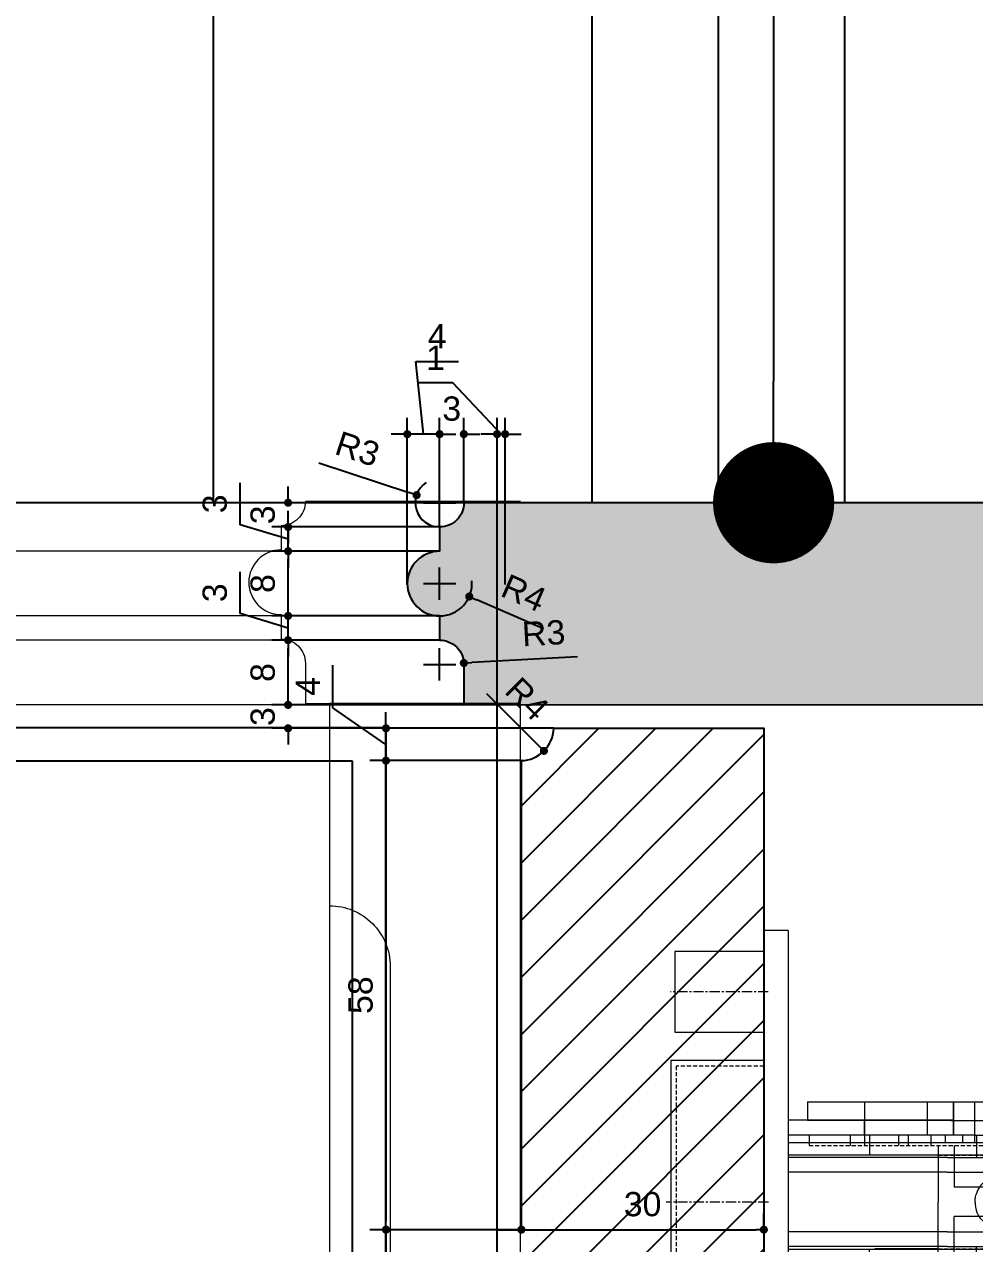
# Model space of a CAD drawing. Header units: inches. Extents: x 274057 to 444617, y 490067 to 635630.
# Drawn here: x 373148.6 to 373266.1, y 517207.5 to 517358.3 of the extents above; entities that cross this region are included whole.
import ezdxf

# ---------------------------------------------------------------- set-up
doc = ezdxf.new("R2010")
doc.units = ezdxf.units.IN
doc.header["$MEASUREMENT"] = 0
for name, pattern in [('CENTER', [2, 1.25, -0.25, 0.25, -0.25]), ('DASHED', [0.75, 0.5, -0.25]), ('HIDDEN', [0.375, 0.25, -0.125])]:
    doc.linetypes.add(name, pattern=pattern)
for name, color, linetype in [('CQ curtains and frames', 252, 'Continuous'), ('CQ PANEL DIMENSION', 1, 'Continuous'), ('CQ SPOT DETAILS', 40, 'Continuous'), ('CQ Wood plan', 23, 'Continuous'), ('CQ Wood Section', 60, 'Continuous'), ('Layer7', 8, 'Continuous'), ('WOOD 01', 34, 'Continuous')]:
    doc.layers.add(name, color=color, linetype=linetype)
doc.layers.add('CQ wooh hatch', color=8, linetype='HIDDEN', lineweight=18)
doc.styles.get("Standard").update_dxf_attribs({"font": 'arial.ttf'})
doc.dimstyles.new('chester 15', dxfattribs={"dimscale": 0.15, "dimtxt": 150, "dimasz": 100, "dimexe": 100, "dimexo": 0, "dimgap": 80, "dimtad": 1, "dimdec": 0, "dimzin": 0, "dimdsep": 46, "dimtxsty": 'Standard', "dimblk": 'DOT', "dimcen": 100, "dimclrd": 1, "dimclre": 1, "dimclrt": 3, "dimadec": 0, "dimazin": 0, "dimtfac": 1, "dimtdec": 0, "dimtofl": 0, "dimtmove": 0, "dimatfit": 3, "dimfxl": 1, "dimtolj": 1, "dimtzin": 0, "dimlwd": -1, "dimarcsym": 0})
doc.dimstyles.new('CQ 2', dxfattribs={"dimscale": 0.02, "dimtxt": 150, "dimasz": 50, "dimexe": 100, "dimexo": 0, "dimgap": 80, "dimtad": 1, "dimdec": 0, "dimzin": 0, "dimdsep": 46, "dimtxsty": 'Standard', "dimblk": 'DOT', "dimcen": 100, "dimclrd": 1, "dimclre": 1, "dimclrt": 3, "dimadec": 0, "dimazin": 0, "dimtfac": 1, "dimtdec": 0, "dimtofl": 0, "dimtmove": 0, "dimatfit": 3, "dimfxl": 1, "dimtolj": 1, "dimtzin": 0, "dimlwd": -1, "dimarcsym": 0})

# ---------------------------------------------------------------- blocks, each defined once
blk = doc.blocks.new('Hettich Sensys 8645i 110deg side')
at = {"layer": 'Defpoints', "linetype": 'Continuous', "lineweight": 0}
for p, q in [((120.73, -44.65), (117.73, -44.65)), ((117.73, -44.65), (117.73, -111.81)), ((120.73, -44.65), (120.73, -111.81)), ((106.73, -47.23), (106.73, -57.23)), ((117.73, -47.23), (106.73, -47.23)), ((106.73, -57.23), (117.73, -57.23)), ((106.23, -60.73), (106.23, -95.73)), ((117.73, -60.73), (106.23, -60.73)), ((123.14, -65.82), (123.14, -68.08)), ((123.14, -65.82), (195.79, -65.82)), ((130.18, -65.82), (130.18, -68.08)), ((137.95, -65.82), (137.95, -68.08)), ((141.18, -65.82), (141.18, -68.08)), ((141.26, -68.08), (141.26, -65.82)), ((143.8, -65.82), (143.8, -70.86)), ((169.45, -65.82), (169.45, -68.13)), ((173.09, -65.82), (173.09, -68.13)), ((187.76, -65.82), (187.76, -72.43)), ((188.18, -65.82), (188.18, -78.23)), ((195.78, -65.82), (195.78, -68.13)), ((195.79, -68.13), (195.79, -65.82)), ((120.73, -68.08), (140.86, -68.08)), ((123.14, -68.08), (123.14, -68.13)), ((140.86, -68.13), (123.14, -68.13)), ((130.14, -68.08), (130.14, -69.94)), ((130.18, -68.13), (130.18, -69.94)), ((137.95, -68.13), (137.95, -69.94)), ((140.86, -68.08), (141.26, -68.08)), ((140.86, -68.13), (143.8, -68.13)), ((141.18, -68.13), (141.18, -69.94)), ((141.26, -69.94), (141.26, -68.13)), ((143.8, -68.13), (188.18, -68.13)), ((188.18, -68.13), (195.79, -68.13)), ((120.73, -69.94), (141.26, -69.94)), ((120.73, -70.86), (147.41, -70.86)), ((123.35, -69.96), (123.35, -70.86)), ((143.8, -69.96), (123.35, -69.96)), ((123.35, -70.86), (123.35, -71.23)), ((128.42, -69.96), (128.42, -71.23)), ((130.21, -69.96), (130.21, -70.86)), ((130.21, -70.86), (130.21, -71.23)), ((130.81, -69.96), (130.81, -70.86)), ((130.81, -70.86), (130.81, -71.23)), ((130.81, -70.86), (130.81, -72.38)), ((134.41, -69.96), (134.41, -70.86)), ((134.41, -70.86), (134.41, -71.23)), ((135.6, -69.96), (135.6, -70.86)), ((135.6, -70.86), (135.6, -71.23)), ((138.38, -69.96), (138.38, -70.86)), ((138.38, -70.86), (138.38, -71.23)), ((140.17, -69.96), (140.17, -70.86)), ((142.31, -69.96), (142.31, -70.86)), ((143.8, -69.96), (187.37, -69.96)), ((144.03, -69.96), (144.03, -72.73)), ((145.98, -69.96), (145.98, -72.73)), ((146.64, -70.86), (146.64, -72.38)), ((146.84, -69.96), (146.84, -74.9)), ((147.34, -69.96), (147.34, -74.88)), ((147.41, -72.38), (147.41, -70.86)), ((152.73, -69.96), (152.73, -78.23)), ((160.67, -69.96), (160.67, -78.23)), ((161.23, -69.96), (161.23, -78.23)), ((187.37, -69.96), (187.37, -72.43)), ((139.29, -71.23), (139.29, -72.38)), ((141.28, -71.23), (141.28, -76.41)), ((153.03, -71.23), (153.03, -78.23)), ((182.97, -71.23), (182.97, -78.23)), ((185.62, -71.23), (185.62, -78.23)), ((187.06, -71.23), (187.06, -72.43)), ((120.73, -72.38), (147.41, -72.38)), ((140.42, -72.73), (120.73, -72.73)), ((131.45, -72.38), (131.45, -72.43)), ((139.29, -72.43), (131.45, -72.43)), ((132.89, -72.38), (132.89, -72.43)), ((135.95, -72.38), (135.95, -72.43)), ((137.42, -72.38), (137.42, -72.43)), ((139.29, -72.38), (139.29, -72.73)), ((139.29, -72.73), (139.29, -74.55)), ((140.42, -72.73), (145.98, -72.73)), ((146.64, -72.38), (146.64, -78.23)), ((188.18, -72.43), (189.17, -72.43)), ((189.15, -72.43), (189.15, -78.23)), ((189.17, -78.23), (189.17, -72.43)), ((140.42, -74.55), (120.73, -74.55)), ((139.29, -74.55), (139.29, -78.23)), ((140.42, -74.55), (145.98, -74.55)), ((145.98, -74.55), (145.98, -75.11)), ((149.04, -76.41), (141.28, -76.41)), ((139.29, -81.9), (139.29, -78.23)), ((146.64, -84.08), (146.64, -78.23)), ((152.73, -86.5), (152.73, -78.23)), ((153.03, -85.23), (153.03, -78.23)), ((160.67, -86.5), (160.67, -78.23)), ((161.23, -86.5), (161.23, -78.23)), ((182.97, -85.23), (182.97, -78.23)), ((185.62, -85.23), (185.62, -78.23)), ((188.18, -90.63), (188.18, -78.23)), ((189.15, -84.03), (189.15, -78.23)), ((189.17, -78.23), (189.17, -84.03)), ((141.28, -85.23), (141.28, -80.04)), ((149.04, -80.04), (141.28, -80.04)), ((145.98, -81.9), (145.98, -81.34)), ((140.42, -81.9), (120.73, -81.9)), ((139.29, -83.73), (139.29, -81.9)), ((140.42, -81.9), (145.98, -81.9)), ((146.84, -86.5), (146.84, -81.56)), ((147.34, -86.5), (147.34, -81.58)), ((140.42, -83.73), (120.73, -83.73)), ((120.73, -84.08), (147.41, -84.08)), ((130.81, -85.59), (130.81, -84.08)), ((131.45, -84.08), (131.45, -84.03)), ((139.29, -84.03), (131.45, -84.03)), ((132.89, -84.08), (132.89, -84.03)), ((135.95, -84.08), (135.95, -84.03)), ((137.42, -84.08), (137.42, -84.03)), ((139.29, -84.08), (139.29, -83.73)), ((139.29, -85.23), (139.29, -84.08)), ((140.42, -83.73), (145.98, -83.73)), ((144.03, -86.5), (144.03, -83.73)), ((145.98, -86.5), (145.98, -83.73)), ((146.64, -85.59), (146.64, -84.08)), ((147.41, -84.08), (147.41, -85.59)), ((187.06, -85.23), (187.06, -84.03)), ((187.37, -86.5), (187.37, -84.03)), ((187.76, -90.63), (187.76, -84.03)), ((188.18, -84.03), (189.17, -84.03)), ((120.73, -85.59), (147.41, -85.59)), ((123.35, -85.59), (123.35, -85.23)), ((123.35, -86.5), (123.35, -85.59)), ((128.42, -86.5), (128.42, -85.23)), ((130.21, -85.59), (130.21, -85.23)), ((130.21, -86.5), (130.21, -85.59)), ((130.81, -85.59), (130.81, -85.23)), ((130.81, -86.5), (130.81, -85.59)), ((134.41, -85.59), (134.41, -85.23)), ((134.41, -86.5), (134.41, -85.59)), ((135.6, -85.59), (135.6, -85.23)), ((135.6, -86.5), (135.6, -85.59)), ((138.38, -85.59), (138.38, -85.23)), ((138.38, -86.5), (138.38, -85.59)), ((140.17, -86.5), (140.17, -85.59)), ((142.31, -86.5), (142.31, -85.59)), ((143.8, -90.63), (143.8, -85.59)), ((120.73, -86.51), (141.26, -86.51)), ((143.8, -86.5), (123.35, -86.5)), ((130.14, -88.38), (130.14, -86.51)), ((130.18, -88.33), (130.18, -86.51)), ((137.95, -88.33), (137.95, -86.51)), ((141.18, -88.33), (141.18, -86.51)), ((141.26, -86.51), (141.26, -88.33)), ((120.73, -88.38), (140.86, -88.38)), ((123.14, -88.38), (123.14, -88.33)), ((140.86, -88.33), (123.14, -88.33)), ((123.14, -90.63), (123.14, -88.38)), ((130.18, -90.63), (130.18, -88.38)), ((137.95, -90.63), (137.95, -88.38)), ((140.86, -88.33), (143.8, -88.33)), ((140.86, -88.38), (141.26, -88.38)), ((141.18, -90.63), (141.18, -88.38)), ((141.26, -88.38), (141.26, -90.63)), ((169.45, -90.63), (169.45, -88.33)), ((173.09, -90.63), (173.09, -88.33)), ((188.18, -88.33), (195.79, -88.33)), ((195.78, -90.63), (195.78, -88.33)), ((195.79, -88.33), (195.79, -90.63)), ((123.14, -90.63), (195.79, -90.63)), ((106.23, -95.73), (117.73, -95.73)), ((106.73, -99.23), (106.73, -109.23)), ((117.73, -99.23), (106.73, -99.23)), ((106.73, -109.23), (117.73, -109.23)), ((117.73, -111.81), (120.73, -111.81))]:
    blk.add_line(p, q, dxfattribs=at)
at = {"layer": 'Defpoints', "linetype": 'CENTER', "lineweight": 0}
for p, q in [((118.28, -52.23), (106.18, -52.23)), ((118.3, -78.23), (105.65, -78.23)), ((118.28, -104.23), (106.18, -104.23))]:
    blk.add_line(p, q, dxfattribs=at)
at = {"layer": 'Defpoints', "linetype": 'DASHED', "lineweight": 0}
for p, q in [((106.88, -61.43), (106.88, -95.03)), ((117.73, -61.43), (106.88, -61.43)), ((123.35, -71.23), (187.06, -71.23)), ((139.29, -72.43), (188.18, -72.43)), ((139.29, -84.03), (188.18, -84.03)), ((123.35, -85.23), (187.06, -85.23)), ((143.8, -86.5), (187.37, -86.5)), ((143.8, -88.33), (188.18, -88.33)), ((106.88, -95.03), (117.73, -95.03))]:
    blk.add_line(p, q, dxfattribs=at)
at = {"layer": 'Defpoints', "linetype": 'Continuous', "lineweight": 0}
for points in [[(145.98, -75.11, 0), (145.72, -75.23, 0), (145.46, -75.38, 0), (145.22, -75.54, 0), (144.99, -75.73, 0), (144.78, -75.93, 0), (144.59, -76.15, 0), (144.42, -76.39, 0), (144.27, -76.64, 0), (144.14, -76.91, 0), (144.04, -77.18, 0), (144.03, -77.21, 0)], [(147.34, -74.88, 0), (147.3, -74.87, 0), (147.2, -74.87, 0), (147.07, -74.88, 0), (146.91, -74.89, 0), (146.84, -74.9, 0)], [(147.34, -74.88, 0), (147.42, -74.88, 0), (147.58, -74.89, 0), (147.8, -74.92, 0), (148.08, -74.98, 0), (148.39, -75.08, 0), (148.73, -75.23, 0), (149.04, -75.41, 0), (149.35, -75.63, 0), (149.64, -75.89, 0), (149.9, -76.19, 0), (150.15, -76.58, 0), (150.35, -76.99, 0), (150.51, -77.51, 0), (150.58, -78.05, 0), (150.57, -78.23, 0)], [(173.92, -74.17, 0), (173.23, -74.23, 0), (172.57, -74.4, 0), (171.94, -74.68, 0), (171.37, -75.07, 0), (170.87, -75.54, 0), (170.46, -76.1, 0), (170.15, -76.71, 0), (169.95, -77.36, 0), (169.86, -78.04, 0), (169.87, -78.23, 0)], [(177.97, -78.23, 0), (177.98, -78.16, 0), (177.91, -77.48, 0), (177.73, -76.83, 0), (177.45, -76.22, 0), (177.07, -75.66, 0), (176.59, -75.18, 0), (176.05, -74.77, 0), (175.44, -74.46, 0), (174.78, -74.26, 0), (173.92, -74.17, 0)], [(143.88, -78.23, 0), (143.89, -77.91, 0), (143.93, -77.64, 0), (143.98, -77.39, 0), (144.03, -77.21, 0)], [(143.88, -78.23, 0), (143.89, -78.55, 0), (143.93, -78.82, 0), (143.98, -79.06, 0), (144.03, -79.25, 0)], [(147.34, -81.58, 0), (147.42, -81.58, 0), (147.58, -81.57, 0), (147.8, -81.54, 0), (148.08, -81.47, 0), (148.39, -81.38, 0), (148.73, -81.23, 0), (149.04, -81.05, 0), (149.35, -80.83, 0), (149.64, -80.56, 0), (149.9, -80.26, 0), (150.15, -79.88, 0), (150.35, -79.46, 0), (150.51, -78.94, 0), (150.58, -78.41, 0), (150.57, -78.23, 0)], [(173.92, -82.29, 0), (173.23, -82.23, 0), (172.57, -82.06, 0), (171.94, -81.77, 0), (171.37, -81.39, 0), (170.87, -80.91, 0), (170.46, -80.36, 0), (170.15, -79.75, 0), (169.95, -79.1, 0), (169.86, -78.42, 0), (169.87, -78.23, 0)], [(177.97, -78.23, 0), (177.98, -78.3, 0), (177.91, -78.97, 0), (177.73, -79.63, 0), (177.45, -80.24, 0), (177.07, -80.79, 0), (176.59, -81.28, 0), (176.05, -81.69, 0), (175.44, -81.99, 0), (174.78, -82.2, 0), (173.92, -82.29, 0)], [(145.98, -81.34, 0), (145.72, -81.22, 0), (145.46, -81.08, 0), (145.22, -80.92, 0), (144.99, -80.73, 0), (144.78, -80.53, 0), (144.59, -80.3, 0), (144.42, -80.07, 0), (144.27, -79.81, 0), (144.14, -79.55, 0), (144.04, -79.28, 0), (144.03, -79.25, 0)], [(147.34, -81.58, 0), (147.3, -81.58, 0), (147.2, -81.58, 0), (147.07, -81.58, 0), (146.91, -81.57, 0), (146.84, -81.56, 0)]]:
    blk.add_polyline3d(points, dxfattribs=at)
for centre, radius, start, end in [((147.23, -78.23), 3.36, 78.6967, 111.8011), ((149.04, -78.23), 1.81, 0, 90), ((149.04, -78.23), 1.81, 270, 0), ((147.23, -78.23), 3.36, 248.1989, 281.3033)]:
    blk.add_arc(centre, radius, start, end, dxfattribs=at)
for p in [(135.27, -72.23), (117.73, -78.23), (117.73, -78.23), (135.27, -84.23)]:
    blk.add_point(p, dxfattribs=at)
blk = doc.blocks.new('tv cabinet section')
at = {"layer": 'CQ wooh hatch'}
h = blk.add_hatch(dxfattribs=at)
h.set_pattern_fill('GOST_WOOD', color=256, angle=45, style=0)
h.set_pattern_definition([(135, (38791.1854, -0.0896), (4.24264069, 4.24264069), [10, -2]), (135, (38794.014, -0.0896), (4.24264069, 4.24264069), [6, -1.5, 3, -1.5]), (135, (38797.5494, -0.797), (4.24264069, 4.24264069), [10, -2])])
edge = h.paths.add_edge_path()
edge.add_line((362717.15, 517274.2), (362717.15, 517299.2))
edge.add_line((362717.15, 517299.2), (363222.59, 517299.17))
edge.add_arc((363225.59, 517299.17), 3, 180, 270)
edge.add_line((363225.59, 517296.17), (363225.59, 517293.17))
edge.add_arc((363225.59, 517289.17), 4, -90, 90, ccw=False)
edge.add_line((363225.59, 517285.17), (363225.59, 517282.17))
edge.add_arc((363225.59, 517279.17), 3, 90, 180)
edge.add_line((363222.59, 517279.17), (363222.59, 517274.17))
edge.add_line((363222.59, 517274.17), (362717.15, 517274.2))
at = {"layer": 'Layer7'}
h = blk.add_hatch(dxfattribs=at)
h.set_pattern_fill('ANSI31', color=256, scale=40, angle=-90)
h.set_pattern_definition([(315, (-219829.093, 849429.67), (3.535533906, 3.535533906), [])])
h.paths.add_polyline_path([(363215.48, 517209.27), (363218.48, 517209.27), (363218.48, 517201.27), (363214.48, 517201.27, -0.414214), (363210.48, 517197.27), (363210.48, 517194.27, 0.414214), (363207.48, 517191.27), (363201.91, 517191.27), (363201.91, 517201.26), (363195.91, 517201.26), (363185.48, 517201.26), (363185.48, 517211.27), (363185.48, 517271.27), (363211.48, 517271.27, 0.397359), (363215.48, 517267.27)])
at = {"layer": 'CQ Wood Section', "ltscale": 1000, "elevation": -0.06}
blk.add_lwpolyline([(362717.15, 517299.2), (363222.59, 517299.17, 0.414214), (363225.59, 517296.17), (363225.59, 517293.17, -1), (363225.59, 517285.17), (363225.59, 517282.17, 0.414214), (363222.59, 517279.17), (363222.59, 517274.17), (362717.15, 517274.2)], format="xyb", dxfattribs=at)
at = {"layer": 'CQ Wood Section', "ltscale": 1000, "elevation": 0.09}
blk.add_lwpolyline([(363201.91, 517191.27), (363207.48, 517191.27, -0.414214), (363210.48, 517194.27), (363210.48, 517197.27, 0.414214), (363214.48, 517201.27), (363218.48, 517201.27), (363218.48, 517209.27), (363215.48, 517209.27), (363215.48, 517267.27, -0.397359), (363211.48, 517271.27), (363185.48, 517271.27), (363185.48, 517201.26), (363195.91, 517201.26), (363195.91, 517201.26), (363201.91, 517201.26)], format="xyb", close=True, dxfattribs=at)
at = {"layer": 'WOOD 01', "lineweight": 0, "ltscale": 500, "elevation": 0.09}
for points in [[(363215.6, 517299.33), (363242.2, 517299.33, 0.414214), (363245.2, 517296.33), (363245.2, 517293.33, -1), (363245.2, 517285.33), (363245.2, 517282.33, 0.414214), (363242.2, 517279.33), (363242.2, 517274.33), (363215.6, 517274.33)], [(363239.21, 517249.33, 0.414214), (363231.71, 517241.83), (363231.71, 516576.84, 0.414214), (363239.21, 516569.34, 0.414214)]]:
    blk.add_lwpolyline(points, format="xyb", dxfattribs=at)
blk.add_lwpolyline([(363215.6, 517274.33), (363239.21, 517274.33), (363239.21, 516549.34), (363215.6, 516549.34)], close=True, dxfattribs=at)
at = {"layer": 'CQ Wood Section', "ltscale": 1000, "xscale": -1}
blk.add_blockref('Hettich Sensys 8645i 110deg side', (363303.22, 517290.92, 0.14), dxfattribs=at)
blk = doc.blocks.new('_Dot')
at = {"color": 0, "linetype": 'ByBlock', "lineweight": -2}
blk.add_line((-0.5, 0), (-1, 0), dxfattribs=at)
at = {"color": 0, "linetype": 'ByBlock', "const_width": 0.5}
blk.add_lwpolyline([(-0.25, 0, 1), (0.25, 0, 1)], format="xyb", close=True, dxfattribs=at)
blk = doc.blocks.new('*D1772')
at = {"layer": 'CQ PANEL DIMENSION', "color": 1, "lineweight": -2, "transparency": 16777216}
for p, q in [((373289.34, 517299.11), (373079.89, 517299.11)), ((373241.29, 516562.73), (373079.89, 516562.73))]:
    blk.add_line(p, q, dxfattribs=at)
at = {"layer": 'CQ PANEL DIMENSION', "color": 1, "transparency": 16777216}
blk.add_line((373094.89, 517284.11), (373094.89, 516577.73), dxfattribs=at)
at = {"layer": 'Defpoints', "color": 0, "transparency": 16777216}
for p in [(373289.34, 517299.11, -0.06), (373094.89, 516562.73), (373241.29, 516562.73, -0.16)]:
    blk.add_point(p, dxfattribs=at)
at = {"layer": 'CQ PANEL DIMENSION', "color": 1, "transparency": 16777216, "xscale": 15, "yscale": 15, "zscale": 15}
for p, rotation in [((373094.89, 517299.11), 90), ((373094.89, 516562.73), 270)]:
    blk.add_blockref('_Dot', p, dxfattribs=dict(at, rotation=rotation))
at = {"layer": 'CQ PANEL DIMENSION', "color": 3, "transparency": 16777216, "insert": (373071.4, 516930.92), "char_height": 22.5, "attachment_point": 5, "rotation": 90}
blk.add_mtext('\\A1;736', dxfattribs=at)
blk = doc.blocks.new('*D1743')
at = {"layer": 'CQ PANEL DIMENSION', "color": 1, "lineweight": -2, "transparency": 16777216}
for p, q in [((373375.13, 517580.55), (373226.28, 517580.55)), ((373289.34, 517299.11), (373226.28, 517299.11))]:
    blk.add_line(p, q, dxfattribs=at)
at = {"layer": 'CQ PANEL DIMENSION', "color": 1, "transparency": 16777216}
blk.add_line((373241.28, 517565.55), (373241.28, 517314.11), dxfattribs=at)
at = {"layer": 'Defpoints', "color": 0, "transparency": 16777216}
for p in [(373375.13, 517580.55, -0.09), (373241.28, 517299.11), (373289.34, 517299.11, -0.09)]:
    blk.add_point(p, dxfattribs=at)
at = {"layer": 'CQ PANEL DIMENSION', "color": 1, "transparency": 16777216, "xscale": 15, "yscale": 15, "zscale": 15}
for p, rotation in [((373241.28, 517580.55), 90), ((373241.28, 517299.11), 270)]:
    blk.add_blockref('_Dot', p, dxfattribs=dict(at, rotation=rotation))
at = {"layer": 'CQ PANEL DIMENSION', "color": 3, "transparency": 16777216, "insert": (373217.79, 517439.83), "char_height": 22.5, "attachment_point": 5, "rotation": 90}
blk.add_mtext('\\A1;281', dxfattribs=at)
blk = doc.blocks.new('*D1746')
at = {"layer": 'CQ SPOT DETAILS', "color": 1, "transparency": 16777216}
blk.add_line((373205.77, 517275.51), (373212.16, 517269.13), dxfattribs=at)
at = {"layer": 'Defpoints', "color": 0, "transparency": 16777216}
for p in [(373209.95, 517271.33, -0.13), (373212.86, 517268.42, -0.13)]:
    blk.add_point(p, dxfattribs=at)
at = {"layer": 'CQ SPOT DETAILS', "color": 1, "transparency": 16777216, "rotation": 314.9999999982833}
blk.add_blockref('_Dot', (373212.86, 517268.42), dxfattribs=at)
at = {"layer": 'CQ SPOT DETAILS', "color": 3, "transparency": 16777216, "insert": (373210.8, 517274.86), "char_height": 3, "attachment_point": 5, "rotation": 315}
blk.add_mtext('\\A1;R4', dxfattribs=at)
blk = doc.blocks.new('*D1747')
at = {"layer": 'CQ SPOT DETAILS', "color": 1, "transparency": 16777216}
for p, q in [((373186.76, 517273.76), (373186.76, 517279.03)), ((373193.32, 517269.21), (373186.76, 517273.76)), ((373193.32, 517272.21), (373193.32, 517273.21)), ((373193.32, 517271.21), (373193.32, 517267.21)), ((373193.32, 517266.21), (373193.32, 517265.21))]:
    blk.add_line(p, q, dxfattribs=at)
at = {"layer": 'CQ SPOT DETAILS', "color": 1, "lineweight": -2, "transparency": 16777216}
for p, q in [((373214.07, 517271.21), (373191.32, 517271.21)), ((373210.07, 517267.21), (373191.32, 517267.21))]:
    blk.add_line(p, q, dxfattribs=at)
at = {"layer": 'Defpoints', "color": 0, "transparency": 16777216}
for p in [(373214.07, 517271.21, -0.13), (373193.32, 517267.21), (373210.07, 517267.21, -0.13)]:
    blk.add_point(p, dxfattribs=at)
at = {"layer": 'CQ SPOT DETAILS', "color": 1, "transparency": 16777216}
for p, rotation in [((373193.32, 517271.21), 270), ((373193.32, 517267.21), 90)]:
    blk.add_blockref('_Dot', p, dxfattribs=dict(at, rotation=rotation))
at = {"layer": 'CQ SPOT DETAILS', "color": 3, "transparency": 16777216, "insert": (373183.66, 517276.39), "char_height": 3, "attachment_point": 5, "rotation": 90}
blk.add_mtext('\\A1;4', dxfattribs=at)
blk = doc.blocks.new('*D1748')
at = {"layer": 'CQ SPOT DETAILS', "color": 1, "lineweight": -2, "transparency": 16777216}
for p, q in [((373210.07, 517267.21), (373191.32, 517267.21)), ((373210.07, 517209.21), (373191.32, 517209.21))]:
    blk.add_line(p, q, dxfattribs=at)
at = {"layer": 'CQ SPOT DETAILS', "color": 1, "transparency": 16777216}
blk.add_line((373193.32, 517266.21), (373193.32, 517210.21), dxfattribs=at)
at = {"layer": 'Defpoints', "color": 0, "transparency": 16777216}
for p in [(373210.07, 517267.21, -0.13), (373193.32, 517209.21), (373210.07, 517209.21, -0.13)]:
    blk.add_point(p, dxfattribs=at)
at = {"layer": 'CQ SPOT DETAILS', "color": 1, "transparency": 16777216}
for p, rotation in [((373193.32, 517267.21), 90), ((373193.32, 517209.21), 270)]:
    blk.add_blockref('_Dot', p, dxfattribs=dict(at, rotation=rotation))
at = {"layer": 'CQ SPOT DETAILS', "color": 3, "transparency": 16777216, "insert": (373190.19, 517238.21), "char_height": 3, "attachment_point": 5, "rotation": 90}
blk.add_mtext('\\A1;58', dxfattribs=at)
blk = doc.blocks.new('*D1749')
at = {"layer": 'CQ SPOT DETAILS', "color": 1, "lineweight": -2, "transparency": 16777216}
for p, q in [((373210.07, 517209.21), (373191.32, 517209.21)), ((373207.07, 517201.21), (373191.32, 517201.21))]:
    blk.add_line(p, q, dxfattribs=at)
at = {"layer": 'CQ SPOT DETAILS', "color": 1, "transparency": 16777216}
blk.add_line((373193.32, 517208.21), (373193.32, 517202.21), dxfattribs=at)
at = {"layer": 'Defpoints', "color": 0, "transparency": 16777216}
for p in [(373210.07, 517209.21, -0.13), (373193.32, 517201.21), (373207.07, 517201.21, -0.13)]:
    blk.add_point(p, dxfattribs=at)
at = {"layer": 'CQ SPOT DETAILS', "color": 1, "transparency": 16777216}
for p, rotation in [((373193.32, 517209.21), 90), ((373193.32, 517201.21), 270)]:
    blk.add_blockref('_Dot', p, dxfattribs=dict(at, rotation=rotation))
at = {"layer": 'CQ SPOT DETAILS', "color": 3, "transparency": 16777216, "insert": (373190.19, 517205.21), "char_height": 3, "attachment_point": 5, "rotation": 90}
blk.add_mtext('\\A1;8', dxfattribs=at)
blk = doc.blocks.new('*D1760')
at = {"layer": 'CQ SPOT DETAILS', "color": 1, "transparency": 16777216}
for p, q in [((373181.21, 517275.11), (373181.21, 517276.11)), ((373181.21, 517270.21), (373181.21, 517269.21))]:
    blk.add_line(p, q, dxfattribs=at)
at = {"layer": 'CQ SPOT DETAILS', "color": 1, "lineweight": -2, "transparency": 16777216}
for p, q in [((373202.95, 517274.11), (373179.21, 517274.11)), ((373201.96, 517271.21), (373179.21, 517271.21))]:
    blk.add_line(p, q, dxfattribs=at)
at = {"layer": 'Defpoints', "color": 0, "transparency": 16777216}
for p in [(373181.21, 517274.11), (373202.95, 517274.11, -0.15), (373201.96, 517271.21)]:
    blk.add_point(p, dxfattribs=at)
at = {"layer": 'CQ SPOT DETAILS', "color": 1, "transparency": 16777216}
for p, rotation in [((373181.21, 517274.11), 270), ((373181.21, 517271.21), 90)]:
    blk.add_blockref('_Dot', p, dxfattribs=dict(at, rotation=rotation))
at = {"layer": 'CQ SPOT DETAILS', "color": 3, "transparency": 16777216, "insert": (373178.08, 517272.66), "char_height": 3, "attachment_point": 5, "rotation": 90}
blk.add_mtext('\\A1;3', dxfattribs=at)
blk = doc.blocks.new('*D1761')
at = {"layer": 'CQ SPOT DETAILS', "color": 1, "lineweight": -2, "transparency": 16777216}
for p, q in [((373199.95, 517282.11), (373179.21, 517282.11)), ((373202.95, 517274.11), (373179.21, 517274.11))]:
    blk.add_line(p, q, dxfattribs=at)
at = {"layer": 'CQ SPOT DETAILS', "color": 1, "transparency": 16777216}
blk.add_line((373181.21, 517275.11), (373181.21, 517281.11), dxfattribs=at)
at = {"layer": 'Defpoints', "color": 0, "transparency": 16777216}
for p in [(373181.21, 517282.11), (373199.95, 517282.11, -0.15), (373202.95, 517274.11, -0.15)]:
    blk.add_point(p, dxfattribs=at)
at = {"layer": 'CQ SPOT DETAILS', "color": 1, "transparency": 16777216}
for p, rotation in [((373181.21, 517282.11), 90), ((373181.21, 517274.11), 270)]:
    blk.add_blockref('_Dot', p, dxfattribs=dict(at, rotation=rotation))
at = {"layer": 'CQ SPOT DETAILS', "color": 3, "transparency": 16777216, "insert": (373178.08, 517278.11), "char_height": 3, "attachment_point": 5, "rotation": 90}
blk.add_mtext('\\A1;8', dxfattribs=at)
blk = doc.blocks.new('*D1762')
at = {"layer": 'CQ SPOT DETAILS', "color": 1, "transparency": 16777216}
for p, q in [((373175.28, 517285.39), (373175.28, 517290.55)), ((373181.21, 517286.11), (373181.21, 517287.11)), ((373181.21, 517283.61), (373175.28, 517285.39)), ((373181.21, 517282.11), (373181.21, 517285.11)), ((373181.21, 517281.11), (373181.21, 517280.11))]:
    blk.add_line(p, q, dxfattribs=at)
at = {"layer": 'CQ SPOT DETAILS', "color": 1, "lineweight": -2, "transparency": 16777216}
for p, q in [((373199.95, 517285.11), (373179.21, 517285.11)), ((373199.95, 517282.11), (373179.21, 517282.11))]:
    blk.add_line(p, q, dxfattribs=at)
at = {"layer": 'Defpoints', "color": 0, "transparency": 16777216}
for p in [(373181.21, 517285.11), (373199.95, 517285.11, -0.15), (373199.95, 517282.11, -0.15)]:
    blk.add_point(p, dxfattribs=at)
at = {"layer": 'CQ SPOT DETAILS', "color": 1, "transparency": 16777216}
for p, rotation in [((373181.21, 517285.11), 270), ((373181.21, 517282.11), 90)]:
    blk.add_blockref('_Dot', p, dxfattribs=dict(at, rotation=rotation))
at = {"layer": 'CQ SPOT DETAILS', "color": 3, "transparency": 16777216, "insert": (373172.15, 517287.97), "char_height": 3, "attachment_point": 5, "rotation": 90}
blk.add_mtext('\\A1;3', dxfattribs=at)
blk = doc.blocks.new('*D1763')
at = {"layer": 'CQ SPOT DETAILS', "color": 1, "lineweight": -2, "transparency": 16777216}
for p, q in [((373199.95, 517293.11), (373179.21, 517293.11)), ((373199.95, 517285.11), (373179.21, 517285.11))]:
    blk.add_line(p, q, dxfattribs=at)
at = {"layer": 'CQ SPOT DETAILS', "color": 1, "transparency": 16777216}
blk.add_line((373181.21, 517286.11), (373181.21, 517292.11), dxfattribs=at)
at = {"layer": 'Defpoints', "color": 0, "transparency": 16777216}
for p in [(373181.21, 517293.11), (373199.95, 517293.11, -0.15), (373199.95, 517285.11, -0.15)]:
    blk.add_point(p, dxfattribs=at)
at = {"layer": 'CQ SPOT DETAILS', "color": 1, "transparency": 16777216}
for p, rotation in [((373181.21, 517293.11), 90), ((373181.21, 517285.11), 270)]:
    blk.add_blockref('_Dot', p, dxfattribs=dict(at, rotation=rotation))
at = {"layer": 'CQ SPOT DETAILS', "color": 3, "transparency": 16777216, "insert": (373178.08, 517289.11), "char_height": 3, "attachment_point": 5, "rotation": 90}
blk.add_mtext('\\A1;8', dxfattribs=at)
blk = doc.blocks.new('*D1764')
at = {"layer": 'CQ SPOT DETAILS', "color": 1, "transparency": 16777216}
for p, q in [((373175.28, 517296.39), (373175.28, 517301.55)), ((373181.21, 517297.11), (373181.21, 517298.11)), ((373181.21, 517294.61), (373175.28, 517296.39)), ((373181.21, 517293.11), (373181.21, 517296.11)), ((373181.21, 517292.11), (373181.21, 517291.11))]:
    blk.add_line(p, q, dxfattribs=at)
at = {"layer": 'CQ SPOT DETAILS', "color": 1, "lineweight": -2, "transparency": 16777216}
for p, q in [((373199.95, 517296.11), (373179.21, 517296.11)), ((373199.95, 517293.11), (373179.21, 517293.11))]:
    blk.add_line(p, q, dxfattribs=at)
at = {"layer": 'Defpoints', "color": 0, "transparency": 16777216}
for p in [(373181.21, 517296.11), (373199.95, 517296.11, -0.15), (373199.95, 517293.11, -0.15)]:
    blk.add_point(p, dxfattribs=at)
at = {"layer": 'CQ SPOT DETAILS', "color": 1, "transparency": 16777216}
for p, rotation in [((373181.21, 517296.11), 270), ((373181.21, 517293.11), 90)]:
    blk.add_blockref('_Dot', p, dxfattribs=dict(at, rotation=rotation))
at = {"layer": 'CQ SPOT DETAILS', "color": 3, "transparency": 16777216, "insert": (373172.15, 517298.97), "char_height": 3, "attachment_point": 5, "rotation": 90}
blk.add_mtext('\\A1;3', dxfattribs=at)
blk = doc.blocks.new('*D1765')
at = {"layer": 'CQ SPOT DETAILS', "color": 1, "transparency": 16777216}
for p, q in [((373181.21, 517300.11), (373181.21, 517301.11)), ((373181.21, 517295.11), (373181.21, 517294.11))]:
    blk.add_line(p, q, dxfattribs=at)
at = {"layer": 'CQ SPOT DETAILS', "color": 1, "lineweight": -2, "transparency": 16777216}
for p, q in [((373202.95, 517299.11), (373179.21, 517299.11)), ((373199.95, 517296.11), (373179.21, 517296.11))]:
    blk.add_line(p, q, dxfattribs=at)
at = {"layer": 'Defpoints', "color": 0, "transparency": 16777216}
for p in [(373181.21, 517299.11), (373202.95, 517299.11), (373199.95, 517296.11, -0.15)]:
    blk.add_point(p, dxfattribs=at)
at = {"layer": 'CQ SPOT DETAILS', "color": 1, "transparency": 16777216}
for p, rotation in [((373181.21, 517299.11), 270), ((373181.21, 517296.11), 90)]:
    blk.add_blockref('_Dot', p, dxfattribs=dict(at, rotation=rotation))
at = {"layer": 'CQ SPOT DETAILS', "color": 3, "transparency": 16777216, "insert": (373178.08, 517297.61), "char_height": 3, "attachment_point": 5, "rotation": 90}
blk.add_mtext('\\A1;3', dxfattribs=at)
blk = doc.blocks.new('*D1766')
at = {"layer": 'CQ SPOT DETAILS', "color": 1, "lineweight": -2, "transparency": 16777216}
for p, q in [((373199.95, 517296.11), (373199.95, 517309.59)), ((373202.95, 517299.11), (373202.95, 517309.59))]:
    blk.add_line(p, q, dxfattribs=at)
at = {"layer": 'CQ SPOT DETAILS', "color": 1, "transparency": 16777216}
for p, q in [((373198.95, 517307.59), (373197.95, 517307.59)), ((373203.95, 517307.59), (373204.95, 517307.59))]:
    blk.add_line(p, q, dxfattribs=at)
at = {"layer": 'Defpoints', "color": 0, "transparency": 16777216}
for p in [(373199.95, 517307.59), (373202.95, 517299.11), (373199.95, 517296.11)]:
    blk.add_point(p, dxfattribs=at)
at = {"layer": 'CQ SPOT DETAILS', "color": 1, "transparency": 16777216}
blk.add_blockref('_Dot', (373199.95, 517307.59), dxfattribs=at)
at = {"layer": 'CQ SPOT DETAILS', "color": 1, "transparency": 16777216, "rotation": 180}
blk.add_blockref('_Dot', (373202.95, 517307.59), dxfattribs=at)
at = {"layer": 'CQ SPOT DETAILS', "color": 3, "transparency": 16777216, "insert": (373201.45, 517310.73), "char_height": 3, "attachment_point": 5}
blk.add_mtext('\\A1;3', dxfattribs=at)
blk = doc.blocks.new('*D1767')
at = {"layer": 'CQ SPOT DETAILS', "color": 1, "transparency": 16777216}
for p, q in [((373197.96, 517307.59), (373197.01, 517316.59)), ((373197.01, 517316.59), (373202.29, 517316.59)), ((373194.96, 517307.59), (373193.96, 517307.59)), ((373199.95, 517307.59), (373195.96, 517307.59)), ((373200.95, 517307.59), (373201.95, 517307.59))]:
    blk.add_line(p, q, dxfattribs=at)
at = {"layer": 'CQ SPOT DETAILS', "color": 1, "lineweight": -2, "transparency": 16777216}
for p, q in [((373195.96, 517289), (373195.96, 517309.59)), ((373199.95, 517296.11), (373199.95, 517309.59))]:
    blk.add_line(p, q, dxfattribs=at)
at = {"layer": 'Defpoints', "color": 0, "transparency": 16777216}
for p in [(373195.96, 517307.59), (373199.95, 517296.11), (373195.96, 517289)]:
    blk.add_point(p, dxfattribs=at)
at = {"layer": 'CQ SPOT DETAILS', "color": 1, "transparency": 16777216}
blk.add_blockref('_Dot', (373195.96, 517307.59), dxfattribs=at)
at = {"layer": 'CQ SPOT DETAILS', "color": 1, "transparency": 16777216, "rotation": 180}
blk.add_blockref('_Dot', (373199.95, 517307.59), dxfattribs=at)
at = {"layer": 'CQ SPOT DETAILS', "color": 3, "transparency": 16777216, "insert": (373199.65, 517319.69), "char_height": 3, "attachment_point": 5}
blk.add_mtext('\\A1;4', dxfattribs=at)
blk = doc.blocks.new('*D1768')
at = {"layer": 'CQ SPOT DETAILS', "color": 1, "transparency": 16777216}
for p, q in [((373201.6, 517313.92), (373197.29, 517313.92)), ((373207.56, 517307.59), (373201.6, 517313.92)), ((373206.07, 517307.59), (373205.07, 517307.59)), ((373208.06, 517307.59), (373207.07, 517307.59)), ((373209.06, 517307.59), (373210.06, 517307.59))]:
    blk.add_line(p, q, dxfattribs=at)
at = {"layer": 'CQ SPOT DETAILS', "color": 1, "lineweight": -2, "transparency": 16777216}
for p, q in [((373207.07, 517209.21), (373207.07, 517309.59)), ((373208.06, 517289), (373208.06, 517309.59))]:
    blk.add_line(p, q, dxfattribs=at)
at = {"layer": 'Defpoints', "color": 0, "transparency": 16777216}
for p in [(373207.07, 517307.59), (373208.06, 517289), (373207.07, 517209.21, -0.13)]:
    blk.add_point(p, dxfattribs=at)
at = {"layer": 'CQ SPOT DETAILS', "color": 1, "transparency": 16777216}
blk.add_blockref('_Dot', (373207.07, 517307.59), dxfattribs=at)
at = {"layer": 'CQ SPOT DETAILS', "color": 1, "transparency": 16777216, "rotation": 180}
blk.add_blockref('_Dot', (373208.06, 517307.59), dxfattribs=at)
at = {"layer": 'CQ SPOT DETAILS', "color": 3, "transparency": 16777216, "insert": (373199.44, 517317.03), "char_height": 3, "attachment_point": 5}
blk.add_mtext('\\A1;1', dxfattribs=at)
blk = doc.blocks.new('*D1696')
at = {"layer": 'CQ SPOT DETAILS', "color": 1, "lineweight": -2, "transparency": 16777216}
for p, q in [((373210.07, 517209.21), (373210.07, 517211.21)), ((373240.07, 517209.21), (373240.07, 517211.21))]:
    blk.add_line(p, q, dxfattribs=at)
at = {"layer": 'CQ SPOT DETAILS', "color": 1, "transparency": 16777216}
blk.add_line((373211.07, 517209.21), (373239.07, 517209.21), dxfattribs=at)
at = {"layer": 'Defpoints', "color": 0, "transparency": 16777216}
for p in [(373210.07, 517209.21), (373240.07, 517209.21), (373240.07, 517209.21)]:
    blk.add_point(p, dxfattribs=at)
at = {"layer": 'CQ SPOT DETAILS', "color": 1, "transparency": 16777216, "rotation": 180}
blk.add_blockref('_Dot', (373210.07, 517209.21), dxfattribs=at)
at = {"layer": 'CQ SPOT DETAILS', "color": 1, "transparency": 16777216}
blk.add_blockref('_Dot', (373240.07, 517209.21), dxfattribs=at)
at = {"layer": 'CQ SPOT DETAILS', "color": 3, "transparency": 16777216, "insert": (373225.07, 517212.35), "char_height": 3, "attachment_point": 5}
blk.add_mtext('\\A1;30', dxfattribs=at)
blk = doc.blocks.new('*D1715')
at = {"layer": 'CQ SPOT DETAILS', "color": 1, "lineweight": -2, "transparency": 16777216}
for p, q in [((373199.95, 517287.11), (373199.95, 517291.11)), ((373197.95, 517289.11), (373201.95, 517289.11))]:
    blk.add_line(p, q, dxfattribs=at)
at = {"layer": 'CQ SPOT DETAILS', "color": 1, "transparency": 16777216}
blk.add_line((373212.81, 517283.51), (373204.54, 517287.11), dxfattribs=at)
at = {"layer": 'CQ SPOT DETAILS', "color": 1, "lineweight": -2, "transparency": 16777216}
blk.add_arc((373199.95, 517289.11), 4, 270, 5.1191, dxfattribs=at)
at = {"layer": 'Defpoints', "color": 0, "transparency": 16777216}
for p in [(373199.95, 517289.11, -0.15), (373203.62, 517287.51, -0.15)]:
    blk.add_point(p, dxfattribs=at)
at = {"layer": 'CQ SPOT DETAILS', "color": 1, "transparency": 16777216, "rotation": 156.4712021105555}
blk.add_blockref('_Dot', (373203.62, 517287.51), dxfattribs=at)
at = {"layer": 'CQ SPOT DETAILS', "color": 3, "transparency": 16777216, "insert": (373210.37, 517287.95), "char_height": 3, "attachment_point": 5, "rotation": 336.4712}
blk.add_mtext('\\A1;R4', dxfattribs=at)
blk = doc.blocks.new('*D1716')
at = {"layer": 'CQ SPOT DETAILS', "color": 1, "lineweight": -2, "transparency": 16777216}
for p, q in [((373199.95, 517277.11), (373199.95, 517281.11)), ((373197.95, 517279.11), (373201.95, 517279.11))]:
    blk.add_line(p, q, dxfattribs=at)
at = {"layer": 'CQ SPOT DETAILS', "color": 1, "transparency": 16777216}
blk.add_line((373217.01, 517280.07), (373203.95, 517279.33), dxfattribs=at)
at = {"layer": 'Defpoints', "color": 0, "transparency": 16777216}
for p in [(373199.95, 517279.11, -0.15), (373202.95, 517279.28, -0.15)]:
    blk.add_point(p, dxfattribs=at)
at = {"layer": 'CQ SPOT DETAILS', "color": 1, "transparency": 16777216, "rotation": 183.2276837031218}
blk.add_blockref('_Dot', (373202.95, 517279.28), dxfattribs=at)
at = {"layer": 'CQ SPOT DETAILS', "color": 3, "transparency": 16777216, "insert": (373212.82, 517282.97), "char_height": 3, "attachment_point": 5, "rotation": 3.2277}
blk.add_mtext('\\A1;R3', dxfattribs=at)
blk = doc.blocks.new('*D1717')
at = {"layer": 'CQ SPOT DETAILS', "color": 1, "transparency": 16777216}
blk.add_line((373185.01, 517304.04), (373196.16, 517300.36), dxfattribs=at)
at = {"layer": 'CQ SPOT DETAILS', "color": 1, "lineweight": -2, "transparency": 16777216}
for p, q in [((373199.95, 517297.11), (373199.95, 517301.11)), ((373197.95, 517299.11), (373201.95, 517299.11))]:
    blk.add_line(p, q, dxfattribs=at)
blk.add_arc((373199.95, 517299.11), 3, 123.5568, 270, dxfattribs=at)
at = {"layer": 'Defpoints', "color": 0, "transparency": 16777216}
for p in [(373197.11, 517300.05, -0.15), (373199.95, 517299.11, -0.15)]:
    blk.add_point(p, dxfattribs=at)
at = {"layer": 'CQ SPOT DETAILS', "color": 1, "transparency": 16777216, "rotation": 341.7539761419239}
blk.add_blockref('_Dot', (373197.11, 517300.05), dxfattribs=at)
at = {"layer": 'CQ SPOT DETAILS', "color": 3, "transparency": 16777216, "insert": (373189.8, 517305.75), "char_height": 3, "attachment_point": 5, "rotation": 341.754}
blk.add_mtext('\\A1;R3', dxfattribs=at)

msp = doc.modelspace()

# ---------------------------------------------------------------- hatches: boundary and pattern name
at = {"layer": 'CQ curtains and frames', "linetype": 'ByBlock', "ltscale": 200}
h = msp.add_hatch(dxfattribs=at)
h.set_pattern_fill('PLASTI,_O', color=256, scale=500, angle=90)
h.set_pattern_definition([(90, (0, 0), (-125, 8e-15), []), (90, (-15.62, 1e-15), (-125, 8e-15), []), (90, (-31.25, 2e-15), (-125, 8e-15), []), (90, (-78.12, 5e-15), (-125, 8e-15), [])])
edge = h.paths.add_edge_path()
edge.add_line((373323.36, 519299.52), (367719.94, 519299.29))
edge.add_line((367719.94, 519299.29), (367719.94, 517299.17))
edge.add_line((367719.94, 517299.17), (369386.28, 517299.17))
edge.add_line((369386.28, 517299.17), (369386.28, 518899.28))
edge.add_line((369386.28, 518899.28), (369366.28, 518899.28))
edge.add_line((369366.28, 518899.28), (369356.28, 519036.78))
edge.add_line((369356.28, 519036.78), (369344.78, 519036.78))
edge.add_line((369344.78, 519036.78), (369344.78, 519054.03))
edge.add_line((369344.78, 519054.03), (369333.28, 519054.03))
edge.add_arc((369295.71, 519066.31), 39.52, 341.9049, 445.5472)
edge.add_line((369298.78, 519105.71), (369298.78, 519122.96))
edge.add_line((369298.78, 519122.96), (371733.78, 519122.96))
edge.add_line((371733.78, 519122.96), (371733.78, 519105.71))
edge.add_arc((371734.73, 519069.92), 35.81, 91.5213, 206.3371)
edge.add_line((371702.64, 519054.03), (371687.78, 519054.03))
edge.add_line((371687.78, 519054.03), (371687.78, 519036.78))
edge.add_line((371687.78, 519036.78), (371676.28, 519036.78))
edge.add_line((371676.28, 519036.78), (371676.28, 518979.28))
edge.add_line((371676.28, 518979.28), (371666.28, 518979.28))
edge.add_line((371666.28, 518979.28), (371666.28, 518899.28))
edge.add_line((371666.28, 518899.28), (371644.17, 518899.28))
edge.add_line((371644.17, 518899.28), (371646.28, 517299.05))
edge.add_line((371646.28, 517299.05), (373323.36, 517299.29))
edge.add_line((373323.36, 517299.29), (373323.36, 519299.52))
h.paths.add_polyline_path([(371872.33, 519029.28), (372732.33, 519029.28), (372732.33, 517669.28), (371872.33, 517669.28)], flags=16)
h.paths.add_polyline_path([(369120.33, 517669.28), (368260.33, 517669.28), (368260.33, 519029.28), (369120.33, 519029.28)], flags=16)

# ---------------------------------------------------------------- linework, layer by layer
at = {"layer": 'CQ Wood plan', "lineweight": 0}
for p, q in [((371646.28, 517299.17, -0.06), (373329.24, 517299.17, -0.06)), ((371646.28, 517293.17, -0.06), (373199.95, 517293.17, -0.06)), ((371646.28, 517285.17, -0.06), (373199.27, 517285.17, -0.06)), ((371646.28, 517282.17, -0.06), (373199.95, 517282.17, -0.06)), ((371646.28, 517274.17, -0.06), (373329.24, 517274.17, -0.06))]:
    msp.add_line(p, q, dxfattribs=at)
at = {"layer": 'WOOD 01', "elevation": 0.04}
for points in [[(373193.29, 517271.27), (372690.61, 517271.27), (372690.61, 516565.79), (373193.29, 516565.79)], [(373189.17, 517267.15), (372694.73, 517267.15), (372694.73, 516569.91), (373189.17, 516569.91)]]:
    msp.add_lwpolyline(points, close=True, dxfattribs=at)

# ---------------------------------------------------------------- block references
at = {"layer": 'CQ Wood Section', "xscale": -1}
msp.add_blockref('tv cabinet section', (736425.55, -0.06, -0.09), dxfattribs=at)

# ---------------------------------------------------------------- dimensions: what is measured, and where the dimension line sits
at = {"layer": 'CQ PANEL DIMENSION'}
for base, p1, p2, picture, middle in [((373241.28, 517299.11), (373375.13, 517580.55, -0.09), (373289.34, 517299.11, -0.09), '*D1743', (373217.79, 517439.83)), ((373094.89, 516562.73, -0.09), (373289.34, 517299.11, -0.15), (373241.29, 516562.73, -0.25), '*D1772', (373071.4, 516930.92, -0.09))]:
    dim = msp.add_linear_dim(base=base, p1=p1, p2=p2, angle=90, dimstyle='chester 15', override={"dimtmove": 1}, dxfattribs=at)
    dim.commit()
    dim.dimension.update_dxf_attribs({"geometry": picture, "text_midpoint": middle})
at = {"layer": 'CQ SPOT DETAILS'}
for base, p1, p2, picture, middle in [((373195.96, 517307.59, 0.09), (373199.95, 517296.11, 0.09), (373195.96, 517289, 0.09), '*D1767', (373198.61, 517316.59, 0.09)), ((373207.07, 517307.59, 0), (373208.06, 517289, 0), (373207.07, 517209.21, -0.13), '*D1768', (373200, 517313.92, 0))]:
    dim = msp.add_linear_dim(base=base, p1=p1, p2=p2, dimstyle='CQ 2', override={"dimtmove": 1}, dxfattribs=at)
    dim.commit()
    dim.dimension.update_dxf_attribs({"geometry": picture, "text_midpoint": middle, "dimtype": 160})
dim = msp.add_linear_dim(base=(373199.95, 517307.59, 0.09), p1=(373202.95, 517299.11, 0.09), p2=(373199.95, 517296.11, 0.09), dimstyle='CQ 2', dxfattribs=at)
dim.commit()
dim.dimension.update_dxf_attribs({"geometry": '*D1766', "text_midpoint": (373201.45, 517307.59, 0.09), "dimtype": 160})
for center, mpoint, picture, middle in [((373199.95, 517299.11, -0.06), (373197.11, 517300.05, -0.06), '*D1717', (373188.82, 517302.78, 0.09)), ((373199.95, 517279.11, -0.06), (373202.95, 517279.28, -0.06), '*D1716', (373213, 517279.84, 0.09)), ((373209.95, 517271.33, -0.13), (373212.86, 517268.42, -0.13), '*D1746', (373208.61, 517272.67, 0))]:
    dim = msp.add_radius_dim(center=center, mpoint=mpoint, dimstyle='CQ 2', dxfattribs=at)
    dim.commit()
    dim.dimension.update_dxf_attribs({"geometry": picture, "text_midpoint": middle, "dimtype": 164})
for base, p1, p2, picture, middle in [((373181.21, 517296.11, 0.09), (373199.95, 517293.11, -0.06), (373199.95, 517296.11, -0.06), '*D1764', (373172.15, 517297.99, 0.09)), ((373181.21, 517293.11, 0.09), (373199.95, 517285.11, -0.06), (373199.95, 517293.11, -0.06), '*D1763', (373178.08, 517289.11, 0.09)), ((373181.21, 517285.11, 0.09), (373199.95, 517282.11, -0.06), (373199.95, 517285.11, -0.06), '*D1762', (373172.15, 517286.99, 0.09)), ((373181.21, 517282.11, 0.09), (373202.95, 517274.11, -0.06), (373199.95, 517282.11, -0.06), '*D1761', (373178.08, 517278.11, 0.09)), ((373193.32, 517209.21, 0), (373210.07, 517267.21, -0.13), (373210.07, 517209.21, -0.13), '*D1748', (373190.19, 517238.21, 0)), ((373193.32, 517201.21, 0), (373210.07, 517209.21, -0.13), (373207.07, 517201.21, -0.13), '*D1749', (373190.19, 517205.21, 0))]:
    dim = msp.add_linear_dim(base=base, p1=p1, p2=p2, angle=90, dimstyle='CQ 2', override={"dimtmove": 1}, dxfattribs=at)
    dim.commit()
    dim.dimension.update_dxf_attribs({"geometry": picture, "text_midpoint": middle})
for base, p1, p2, picture, middle in [((373181.21, 517299.11, 0.09), (373199.95, 517296.11, -0.06), (373202.95, 517299.11, 0.09), '*D1765', (373181.21, 517297.61, 0.09)), ((373193.32, 517267.21, 0), (373214.07, 517271.21, -0.13), (373210.07, 517267.21, -0.13), '*D1747', (373186.76, 517275.36, 0))]:
    dim = msp.add_linear_dim(base=base, p1=p1, p2=p2, angle=90, dimstyle='CQ 2', override={"dimtmove": 1}, dxfattribs=at)
    dim.commit()
    dim.dimension.update_dxf_attribs({"geometry": picture, "text_midpoint": middle, "dimtype": 160})
dim = msp.add_radius_dim(center=(373199.95, 517289.11, -0.06), mpoint=(373203.62, 517287.51, -0.06), dimstyle='CQ 2', dxfattribs=at)
dim.commit()
dim.dimension.update_dxf_attribs({"geometry": '*D1715', "text_midpoint": (373210.37, 517287.95, 0.09)})
dim = msp.add_linear_dim(base=(373181.21, 517274.11, 0.09), p1=(373201.96, 517271.21, 0.09), p2=(373202.95, 517274.11, -0.06), angle=90, dimstyle='CQ 2', dxfattribs=at)
dim.commit()
dim.dimension.update_dxf_attribs({"geometry": '*D1760', "text_midpoint": (373181.21, 517272.66, 0.09), "dimtype": 160})
dim = msp.add_linear_dim(base=(373240.07, 517209.21, 0), p1=(373210.07, 517209.21, 0), p2=(373240.07, 517209.21, 0), dimstyle='CQ 2', dxfattribs=at)
dim.commit()
dim.dimension.update_dxf_attribs({"geometry": '*D1696', "text_midpoint": (373225.07, 517212.35, 0)})

doc.saveas('drawing.dxf')
